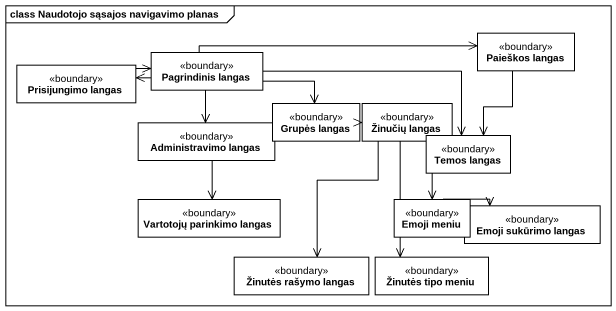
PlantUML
@startuml
mainframe class Naudotojo sąsajos navigavimo planas
hide circle
hide empty members
class "Paieškos langas" as Paieškos_langas <<boundary>>
class "Prisijungimo langas" as Prisijungimo_langas <<boundary>>
class "Pagrindinis langas" as Pagrindinis_langas <<boundary>>
class "Administravimo langas" as Administravimo_langas <<boundary>>
class "Grupės langas" as Grupės_langas <<boundary>>
class "Žinučių langas" as Žinučių_langas <<boundary>>
class "Temos langas" as Temos_langas <<boundary>>
class "Vartotojų parinkimo langas" as Vartotojų_parinkimo_langas <<boundary>>
class "Emoji meniu" as Emoji_meniu <<boundary>>
class "Emoji sukūrimo langas" as Emoji_sukūrimo_langas <<boundary>>
class "Žinutės rašymo langas" as Žinutės_rašymo_langas <<boundary>>
class "Žinutės tipo meniu" as Žinutės_tipo_meniu <<boundary>>
Paieškos_langas --> Temos_langas
Prisijungimo_langas -right-> Pagrindinis_langas
Pagrindinis_langas -right-> Paieškos_langas
Pagrindinis_langas -left-> Prisijungimo_langas
Pagrindinis_langas --> Administravimo_langas
Pagrindinis_langas -right-> Grupės_langas
Pagrindinis_langas -right-> Temos_langas
Administravimo_langas --> Vartotojų_parinkimo_langas
Grupės_langas -right-> Žinučių_langas
Žinučių_langas --> Emoji_meniu
Žinučių_langas --> Žinutės_rašymo_langas
Žinučių_langas --> Žinutės_tipo_meniu
Emoji_meniu -right-> Emoji_sukūrimo_langas
@enduml
